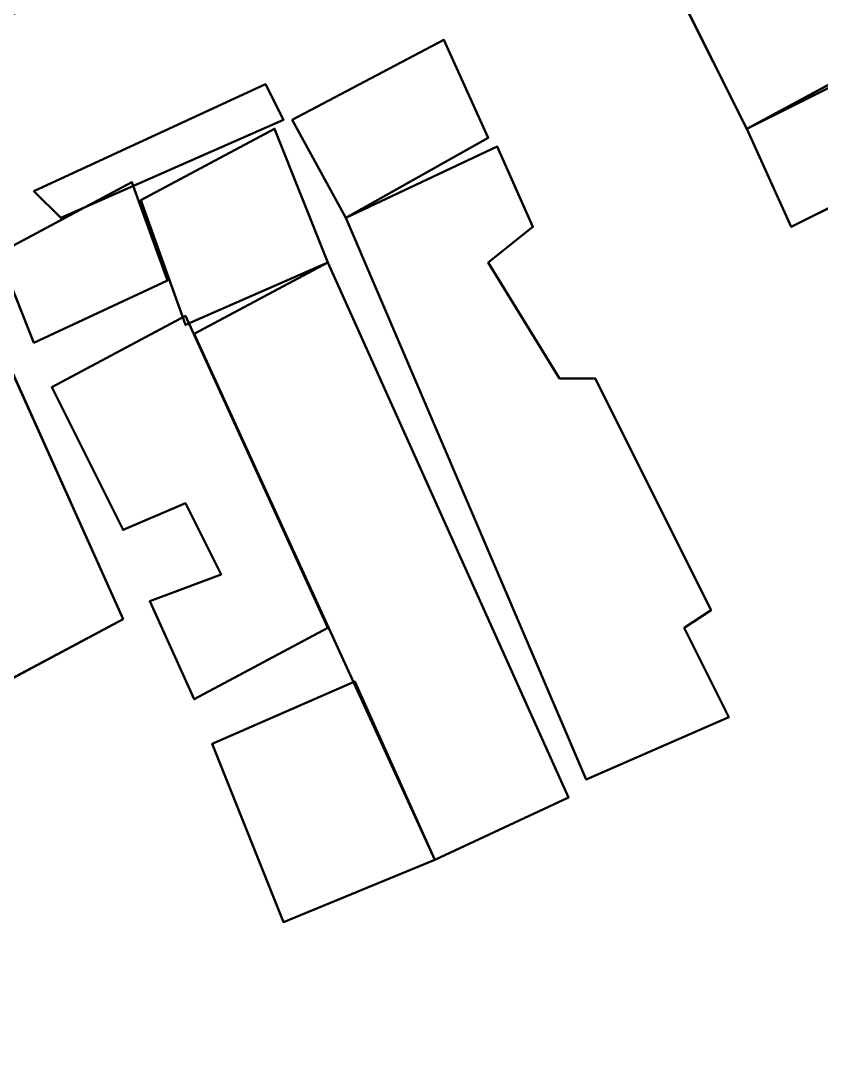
# Model space of a CAD drawing. Header units: metres. Extents: x -246 to 254, y -250 to 250.
# Drawn here: x 96.8 to 141.7, y -115.8 to -57.9 of the extents above; entities that cross this region are included whole.
import ezdxf

# ---------------------------------------------------------------- set-up
doc = ezdxf.new("R2010")
doc.units = ezdxf.units.M
doc.header["$LTSCALE"] = 5.08
doc.layers.add('一般', color=7, linetype='Continuous', lineweight=5)

# ---------------------------------------------------------------- blocks, each defined once
blk = doc.blocks.new('市街地地図 (3D)')
at = {"layer": '一般', "color": 31, "linetype": 'Continuous', "lineweight": 50}
for points, invisible_edges in [([(105.5, -17.5, 11), (111, -28.5, 11), (117.5, -25, 11), (113, -14.5, 11)], 8), ([(105.5, -17.5), (111, -28.5), (117.5, -25), (113, -14.5)], 8), ([(85.5, -28, 5.4), (88.5, -33.5, 5.4), (96.5, -29, 5.4), (94, -23.5, 5.4)], 8), ([(85.5, -28), (88.5, -33.5), (96.5, -29), (94, -23.5)], 8), ([(111, -28.5, 7.5), (113.5, -34, 7.5), (120.5, -30.5, 7.5), (118, -25, 7.5)], 8), ([(111, -28.5), (113.5, -34), (120.5, -30.5), (118, -25)], 8), ([(77, -32.5, 9), (79.5, -39.5, 9), (87.5, -36, 9), (84.5, -28.5, 9)], 8), ([(77, -32.5), (79.5, -39.5), (87.5, -36), (84.5, -28.5)], 8), ([(88.5, -33.5, 6), (97, -29.5, 6), (96.5, -36, 6), (88.5, -33.5, 6)], 14), ([(88.5, -33.5), (97, -29.5), (96.5, -36), (88.5, -33.5)], 14), ([(97, -29.5, 6), (99, -34, 6), (96.5, -36, 6), (97, -29.5, 6)], 12), ([(97, -29.5), (99, -34), (96.5, -36), (97, -29.5)], 12), ([(69, -35.5, 6), (71, -40.5, 6), (78.5, -37, 6), (76.5, -31.5, 6)], 8), ([(69, -35.5), (71, -40.5), (78.5, -37), (76.5, -31.5)], 8), ([(88.5, -33.5, 6), (96.5, -36, 6), (100.5, -42.5, 6), (88.5, -33.5, 6)], 13), ([(100.5, -42.5, 6), (102, -65, 6), (88.5, -33.5, 6), (100.5, -42.5, 6)], 13), ([(88.5, -33.5), (96.5, -36), (100.5, -42.5), (88.5, -33.5)], 13), ([(100.5, -42.5), (102, -65), (88.5, -33.5), (100.5, -42.5)], 13), ([(60, -39.5, 6), (68.5, -60, 6), (76, -56, 6), (67, -36, 6)], 8), ([(60, -39.5), (68.5, -60), (76, -56), (67, -36)], 8), ([(87.5, -36, 6), (101, -66, 6), (93.5, -69.5, 6), (80, -40, 6)], 8), ([(87.5, -36), (101, -66), (93.5, -69.5), (80, -40)], 8), ([(79.5, -49.5, 4.5), (72, -43, 4.5), (79.5, -39, 4.5), (79.5, -49.5, 4.5)], 13), ([(79.5, -49.5), (72, -43), (79.5, -39), (79.5, -49.5)], 13), ([(79.5, -49.5, 4.5), (79.5, -39, 4.5), (87.5, -56.5, 4.5), (79.5, -49.5, 4.5)], 13), ([(79.5, -49.5), (79.5, -39), (87.5, -56.5), (79.5, -49.5)], 13), ([(100.5, -42.5, 6), (102.5, -42.5, 6), (107.5, -56.5, 6), (100.5, -42.5, 6)], 14), ([(100.5, -42.5, 6), (107.5, -56.5, 6), (102, -65, 6), (100.5, -42.5, 6)], 15), ([(100.5, -42.5), (102.5, -42.5), (107.5, -56.5), (100.5, -42.5)], 14), ([(100.5, -42.5), (107.5, -56.5), (102, -65), (100.5, -42.5)], 15), ([(102.5, -42.5, 6), (109, -55.5, 6), (107.5, -56.5, 6), (102.5, -42.5, 6)], 12), ([(102.5, -42.5), (109, -55.5), (107.5, -56.5), (102.5, -42.5)], 12), ([(79.5, -49.5, 4.5), (76, -51, 4.5), (72, -43, 4.5), (79.5, -49.5, 4.5)], 12), ([(79.5, -49.5), (76, -51), (72, -43), (79.5, -49.5)], 12), ([(87.5, -56.5, 4.5), (81.5, -53.5, 4.5), (79.5, -49.5, 4.5), (87.5, -56.5, 4.5)], 13), ([(87.5, -56.5), (81.5, -53.5), (79.5, -49.5), (87.5, -56.5)], 13), ([(80, -60.5, 4.5), (77.5, -55, 4.5), (81.5, -53.5, 4.5), (80, -60.5, 4.5)], 12), ([(80, -60.5), (77.5, -55), (81.5, -53.5), (80, -60.5)], 12), ([(87.5, -56.5, 4.5), (80, -60.5, 4.5), (81.5, -53.5, 4.5), (87.5, -56.5, 4.5)], 14), ([(87.5, -56.5), (80, -60.5), (81.5, -53.5), (87.5, -56.5)], 14), ([(107.5, -56.5, 6), (110, -61.5, 6), (102, -65, 6), (107.5, -56.5, 6)], 12), ([(107.5, -56.5), (110, -61.5), (102, -65), (107.5, -56.5)], 12), ([(81, -63, 6), (85, -73, 6), (93.5, -69.5, 6), (89, -59.5, 6)], 8), ([(81, -63), (85, -73), (93.5, -69.5), (89, -59.5)], 8)]:
    blk.add_3dface(points, dxfattribs=dict(at, invisible_edges=invisible_edges))
for points in [[(117.5, -25), (117.5, -25, 11), (113, -14.5, 11), (113, -14.5)], [(105.5, -17.5), (105.5, -17.5, 11), (111, -28.5, 11), (111, -28.5)], [(94, -23.5), (94, -23.5, 5.4), (85.5, -28, 5.4), (85.5, -28)], [(96.5, -29), (96.5, -29, 5.4), (94, -23.5, 5.4), (94, -23.5)], [(111, -28.5), (111, -28.5, 11), (117.5, -25, 11), (117.5, -25)], [(118, -25), (118, -25, 7.5), (111, -28.5, 7.5), (111, -28.5)], [(85.5, -28), (85.5, -28, 5.4), (88.5, -33.5, 5.4), (88.5, -33.5)], [(84.5, -28.5), (84.5, -28.5, 9), (77, -32.5, 9), (77, -32.5)], [(87.5, -36), (87.5, -36, 9), (84.5, -28.5, 9), (84.5, -28.5)], [(111, -28.5), (111, -28.5, 7.5), (113.5, -34, 7.5), (113.5, -34)], [(88.5, -33.5), (88.5, -33.5, 5.4), (96.5, -29, 5.4), (96.5, -29)], [(97, -29.5), (97, -29.5, 6), (88.5, -33.5, 6), (88.5, -33.5)], [(99, -34), (99, -34, 6), (97, -29.5, 6), (97, -29.5)], [(113.5, -34), (113.5, -34, 7.5), (120.5, -30.5, 7.5), (120.5, -30.5)], [(76.5, -31.5), (76.5, -31.5, 6), (69, -35.5, 6), (69, -35.5)], [(78.5, -37), (78.5, -37, 6), (76.5, -31.5, 6), (76.5, -31.5)], [(77, -32.5), (77, -32.5, 9), (79.5, -39.5, 9), (79.5, -39.5)], [(88.5, -33.5), (88.5, -33.5, 6), (102, -65, 6), (102, -65)], [(96.5, -36), (96.5, -36, 6), (99, -34, 6), (99, -34)], [(69, -35.5), (69, -35.5, 6), (71, -40.5, 6), (71, -40.5)], [(76, -56), (76, -56, 6), (67, -36, 6), (67, -36)], [(79.5, -39.5), (79.5, -39.5, 9), (87.5, -36, 9), (87.5, -36)], [(80, -40), (80, -40, 6), (87.5, -36, 6), (87.5, -36)], [(87.5, -36), (87.5, -36, 6), (101, -66, 6), (101, -66)], [(100.5, -42.5), (100.5, -42.5, 6), (96.5, -36, 6), (96.5, -36)], [(71, -40.5), (71, -40.5, 6), (78.5, -37, 6), (78.5, -37)], [(79.5, -39), (79.5, -39, 4.5), (72, -43, 4.5), (72, -43)], [(87.5, -56.5), (87.5, -56.5, 4.5), (79.5, -39, 4.5), (79.5, -39)], [(93.5, -69.5), (93.5, -69.5, 6), (80, -40, 6), (80, -40)], [(102.5, -42.5), (102.5, -42.5, 6), (100.5, -42.5, 6), (100.5, -42.5)], [(109, -55.5), (109, -55.5, 6), (102.5, -42.5, 6), (102.5, -42.5)], [(72, -43), (72, -43, 4.5), (76, -51, 4.5), (76, -51)], [(76, -51), (76, -51, 4.5), (79.5, -49.5, 4.5), (79.5, -49.5)], [(79.5, -49.5), (79.5, -49.5, 4.5), (81.5, -53.5, 4.5), (81.5, -53.5)], [(81.5, -53.5), (81.5, -53.5, 4.5), (77.5, -55, 4.5), (77.5, -55)], [(77.5, -55), (77.5, -55, 4.5), (80, -60.5, 4.5), (80, -60.5)], [(107.5, -56.5), (107.5, -56.5, 6), (109, -55.5, 6), (109, -55.5)], [(68.5, -60), (68.5, -60, 6), (76, -56, 6), (76, -56)], [(80, -60.5), (80, -60.5, 4.5), (87.5, -56.5, 4.5), (87.5, -56.5)], [(110, -61.5), (110, -61.5, 6), (107.5, -56.5, 6), (107.5, -56.5)], [(89, -59.5), (89, -59.5, 6), (81, -63, 6), (81, -63)], [(93.5, -69.5), (93.5, -69.5, 6), (89, -59.5, 6), (89, -59.5)], [(102, -65), (102, -65, 6), (110, -61.5, 6), (110, -61.5)], [(81, -63), (81, -63, 6), (85, -73, 6), (85, -73)], [(101, -66), (101, -66, 6), (93.5, -69.5, 6), (93.5, -69.5)], [(85, -73), (85, -73, 6), (93.5, -69.5, 6), (93.5, -69.5)]]:
    blk.add_3dface(points, dxfattribs=at)
blk = doc.blocks.new('アーケイド (3D)')
at = {"layer": '一般', "color": 31, "linetype": 'Continuous', "lineweight": 50}
for points in [[(70.5, -19), (70.5, -19, 0.5), (55.5, -26.5, 0.5), (55.5, -26.5)], [(56.5, -28.5), (56.5, -28.5, 0.5), (72, -21, 0.5), (72, -21)], [(84, -26), (84, -26, 0.5), (71, -32, 0.5), (71, -32)], [(85, -28), (85, -28, 0.5), (84, -26, 0.5), (84, -26)], [(72.5, -33.5), (72.5, -33.5, 0.5), (85, -28, 0.5), (85, -28)], [(71, -32), (71, -32, 0.5), (72.5, -33.5, 0.5), (72.5, -33.5)]]:
    blk.add_3dface(points, dxfattribs=at)
at = {"layer": '一般', "color": 31, "linetype": 'Continuous', "lineweight": 50, "invisible_edges": 8}
for points in [[(55.5, -26.5, 0.5), (56.5, -28.5, 0.5), (72, -21, 0.5), (70.5, -19, 0.5)], [(55.5, -26.5), (56.5, -28.5), (72, -21), (70.5, -19)], [(71, -32, 0.5), (72.5, -33.5, 0.5), (85, -28, 0.5), (84, -26, 0.5)], [(71, -32), (72.5, -33.5), (85, -28), (84, -26)]]:
    blk.add_3dface(points, dxfattribs=at)
at = {"layer": '一般', "color": 1}
blk.add_blockref('市街地地図 (3D)', (0, 0), dxfattribs=at)
blk = doc.blocks.new('敷地 (3D)')
at = {"layer": '一般', "color": 19, "linetype": 'Continuous', "lineweight": 50}
for points in [[(-272.5, 285.5, 0.1), (227.5, 285.5, 0.1), (227.5, -214.5, 0.1), (-272.5, -214.5, 0.1)], [(-272.5, 285.5), (227.5, 285.5), (227.5, -214.5), (-272.5, -214.5)]]:
    blk.add_3dface(points, dxfattribs=at)
blk = doc.blocks.new('高層建築・集合住宅 (3D)')
at = {"layer": '一般', "color": 7}
for name, p in [('敷地 (3D)', (0, 0)), ('アーケイド (3D)', (0, 0, 2.4)), ('市街地地図 (3D)', (0, 0))]:
    blk.add_blockref(name, p, dxfattribs=at)
at = {"layer": '一般', "color": 1}
for name, p in [('アーケイド (3D)', (0, 0, 2.4)), ('市街地地図 (3D)', (0, 0)), ('アーケイド (3D)', (0, 0, 2.4)), ('市街地地図 (3D)', (0, 0))]:
    blk.add_blockref(name, p, dxfattribs=at)
at = {"layer": '一般', "color": 31}
for name, p in [('アーケイド (3D)', (0, 0, 2.4)), ('市街地地図 (3D)', (0, 0))]:
    blk.add_blockref(name, p, dxfattribs=at)

msp = doc.modelspace()

# ---------------------------------------------------------------- block references
at = {"layer": '一般', "color": 7}
for name, p in [('高層建築・集合住宅 (3D)', (26.5, -35.5)), ('アーケイド (3D)', (26.5, -35.5, 2.4)), ('市街地地図 (3D)', (26.5, -35.5))]:
    msp.add_blockref(name, p, dxfattribs=at)

doc.saveas('drawing.dxf')
